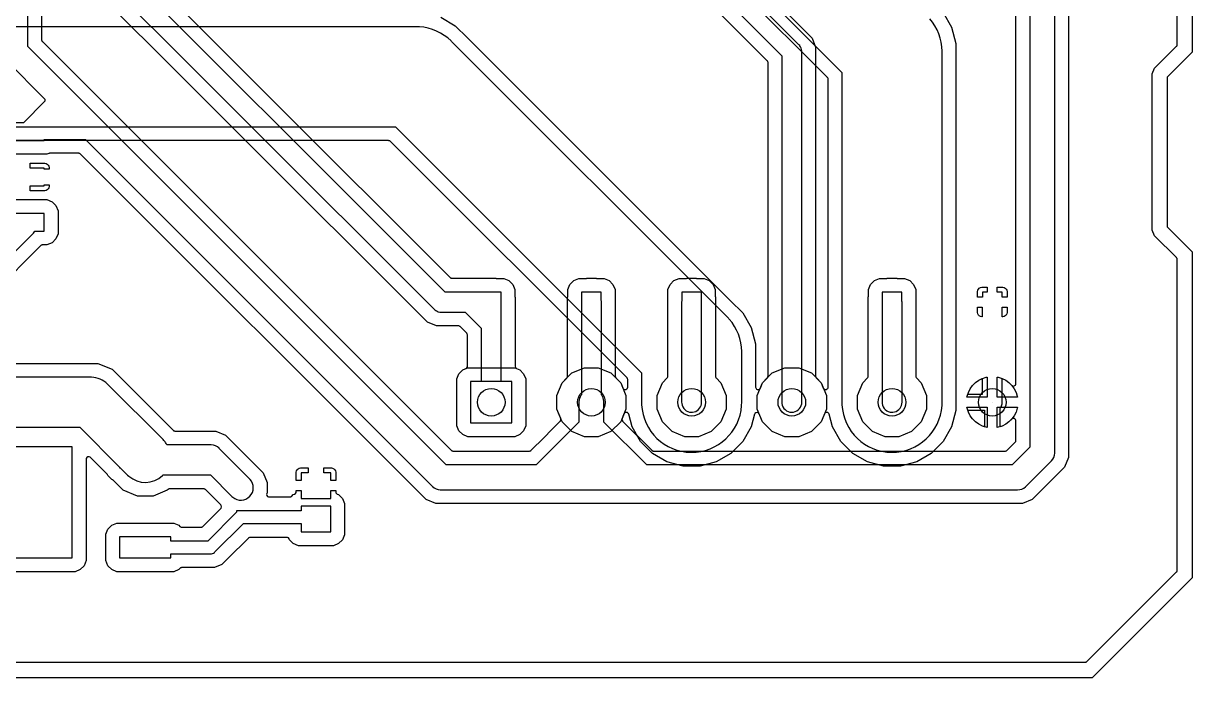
# Model space of a CAD drawing. Header units: millimetres. Extents: x 0 to 160, y -1 to 70.
# Drawn here: x 100.7 to 160, y -1.3 to 31.9 of the extents above; entities that cross this region are included whole.
import ezdxf

# ---------------------------------------------------------------- set-up
doc = ezdxf.new("R2010")
doc.units = ezdxf.units.MM

msp = doc.modelspace()

# ---------------------------------------------------------------- linework, layer by layer
at = {"layer": '16_copper'}
for points in [[(91.246, -0.494), (154.566, -0.494), (154.571, -0.493), (154.577, -0.493, 0.111436), (154.63, -0.476), (154.636, -0.472), (154.644, -0.467), (154.651, -0.461), (154.656, -0.457), (159.207, 4.094), (159.21, 4.099), (159.214, 4.102, 0.11143), (159.24, 4.152), (159.241, 4.159), (159.243, 4.169), (159.243, 4.178), (159.244, 4.184), (159.244, 19.946), (159.243, 19.951), (159.243, 19.957, 0.111436), (159.226, 20.01), (159.222, 20.016), (159.217, 20.024), (159.211, 20.031), (159.207, 20.036), (158.092, 21.15), (157.974, 21.436), (157.974, 29.364), (158.092, 29.65), (158.328, 29.886), (158.328, 29.886), (159.207, 30.764), (159.21, 30.769), (159.214, 30.772, 0.11143), (159.24, 30.822), (159.241, 30.829), (159.243, 30.839), (159.243, 30.848), (159.244, 30.854), (159.244, 37.726)], [(137.378, 34.29), (142.24, 29.428), (142.24, 12.7), (142.243, 12.574, 0.943796), (147.314, 12.532), (147.32, 12.7), (147.32, 30.48), (147.319, 30.512, 0.178596), (146.691, 32.154)], [(121.901, 32.229), (122.639, 31.803), (123.254, 31.188), (123.254, 31.188), (136.598, 17.844), (136.598, 17.844), (137.213, 17.229), (137.639, 16.491), (137.86, 15.667), (137.86, 13.469), (137.86, 13.466), (137.86, 13.463, 0.699475), (138.088, 13.393), (138.092, 13.4), (138.1, 13.411), (138.102, 13.416), (138.104, 13.421), (138.216, 13.691), (138.709, 14.184), (139.352, 14.45), (140.048, 14.45), (140.691, 14.184), (141.184, 13.691), (141.296, 13.421), (141.297, 13.418), (141.298, 13.415, 0.699462), (141.536, 13.437), (141.537, 13.445), (141.54, 13.458), (141.539, 13.464), (141.54, 13.469), (141.54, 29.085), (141.539, 29.091), (141.54, 29.096, 0.111436), (141.523, 29.149), (141.518, 29.155), (141.513, 29.164), (141.507, 29.17), (141.503, 29.175), (137.125, 33.553)], [(147.373, 32.469), (147.799, 31.731), (148.02, 30.907), (148.02, 12.273), (147.799, 11.449), (147.373, 10.711), (146.769, 10.107), (146.031, 9.681), (145.207, 9.46), (144.353, 9.46), (143.529, 9.681), (142.791, 10.107), (142.187, 10.711), (141.761, 11.449), (141.589, 12.092), (141.588, 12.092), (141.588, 12.093, 0.619843), (141.365, 12.136), (141.362, 12.131), (141.351, 12.113), (141.35, 12.11), (141.349, 12.107), (141.184, 11.709), (140.691, 11.216), (140.048, 10.95), (139.352, 10.95), (138.709, 11.216), (138.216, 11.709), (138.051, 12.107), (138.051, 12.108), (138.051, 12.109, 0.619837), (137.824, 12.122), (137.822, 12.117), (137.813, 12.097), (137.812, 12.094), (137.811, 12.092), (137.639, 11.449), (137.213, 10.711), (136.609, 10.107), (135.871, 9.681), (135.047, 9.46), (134.193, 9.46), (133.369, 9.681), (132.631, 10.107), (132.027, 10.711), (131.601, 11.449), (131.429, 12.092), (131.428, 12.092), (131.428, 12.093, 0.619843), (131.205, 12.136), (131.202, 12.131), (131.191, 12.113), (131.19, 12.11), (131.189, 12.107), (131.024, 11.709), (130.531, 11.216), (129.888, 10.95), (129.192, 10.95), (128.549, 11.216), (128.056, 11.709), (127.79, 12.352), (127.79, 13.048), (128.056, 13.691), (128.549, 14.184), (129.192, 14.45), (129.888, 14.45), (130.531, 14.184), (131.024, 13.691), (131.136, 13.421), (131.137, 13.418), (131.138, 13.415, 0.699462), (131.376, 13.437), (131.377, 13.445), (131.38, 13.458), (131.379, 13.464), (131.38, 13.469), (131.38, 13.845), (131.379, 13.851), (131.38, 13.856, 0.111436), (131.363, 13.909), (131.358, 13.915), (131.353, 13.924), (131.347, 13.93), (131.343, 13.935), (119.345, 25.933), (119.341, 25.936), (119.337, 25.94, 0.11143), (119.288, 25.966), (119.28, 25.967), (119.27, 25.969), (119.262, 25.969), (119.255, 25.97), (77.078, 25.97)], [(77.47, 26.67), (119.598, 26.67), (132.08, 14.188), (132.08, 12.7), (132.083, 12.574, 0.943796), (137.154, 12.532), (137.16, 12.7), (137.16, 15.24), (137.159, 15.272, 0.178596), (136.531, 16.914), (136.514, 16.931), (136.489, 16.96), (136.434, 17.017), (136.416, 17.036), (122.446, 31.006), (122.423, 31.028, 0.178595), (120.818, 31.744), (120.794, 31.745), (120.755, 31.748), (120.676, 31.749), (120.65, 31.75), (92.71, 31.75)]]:
    msp.add_lwpolyline(points, format="xyb", dxfattribs=at)
for points in [[(123.271, 10.95), (123.013, 11.057), (122.817, 11.253), (122.71, 11.511), (122.71, 13.889), (122.817, 14.147), (123.013, 14.343), (123.271, 14.45), (125.649, 14.45), (125.907, 14.343), (126.103, 14.147), (126.21, 13.889), (126.21, 11.511), (126.103, 11.253), (125.907, 11.057), (125.649, 10.95)], [(125.51, 13.75), (123.41, 13.75), (123.41, 11.65), (125.51, 11.65)], [(148.58, 12.954), (148.588, 13.005), (148.652, 13.201), (148.745, 13.383), (148.865, 13.549), (149.011, 13.695), (149.177, 13.815), (149.359, 13.908), (149.555, 13.972), (149.606, 13.98), (149.606, 12.954)], [(150.114, 12.954), (150.114, 13.98), (150.165, 13.972), (150.361, 13.908), (150.543, 13.815), (150.709, 13.695), (150.855, 13.549), (150.975, 13.383), (151.068, 13.201), (151.132, 13.005), (151.14, 12.954)], [(149.86, 12.7), (149.86, 12.7), (149.86, 12.7), (149.86, 12.7)], [(149.555, 11.428), (149.359, 11.492), (149.177, 11.585), (149.011, 11.705), (148.865, 11.851), (148.745, 12.017), (148.652, 12.199), (148.588, 12.395), (148.58, 12.446), (149.606, 12.446), (149.606, 11.42)], [(150.114, 12.446), (151.14, 12.446), (151.132, 12.395), (151.068, 12.199), (150.975, 12.017), (150.855, 11.851), (150.709, 11.705), (150.543, 11.585), (150.361, 11.492), (150.165, 11.428), (150.114, 11.42)]]:
    msp.add_lwpolyline(points, close=True, dxfattribs=at)
at = {"layer": '1_copper'}
for points in [[(153.735, 48.526), (153.735, 9.894), (153.532, 9.404), (151.886, 7.758), (151.396, 7.555), (121.654, 7.555), (121.164, 7.758), (103.629, 25.293), (103.625, 25.296), (103.621, 25.3, 0.11143), (103.572, 25.326), (103.564, 25.327), (103.555, 25.329), (103.546, 25.329), (103.539, 25.33), (102.078, 25.33), (102.069, 25.329), (102.061, 25.329), (102.056, 25.328), (102.05, 25.327), (102.037, 25.322), (102.029, 25.32), (101.934, 25.281), (99.796, 25.281)], [(99.935, 25.981), (101.795, 25.981), (101.795, 26.03), (103.882, 26.03), (121.471, 8.441), (121.477, 8.436), (121.482, 8.43, 0.1754), (121.878, 8.256), (121.92, 8.255), (151.13, 8.255), (151.138, 8.255), (151.146, 8.255, 0.1754), (151.549, 8.412), (151.579, 8.441), (152.849, 9.711), (152.854, 9.717), (152.86, 9.722, 0.1754), (153.034, 10.118), (153.035, 10.16), (153.035, 48.26)], [(151.765, 47.997), (151.765, 10.423), (150.867, 9.525), (132.343, 9.525), (130.175, 11.693), (130.175, 12.7), (130.172, 12.763, 0.124665), (130.066, 13.056), (130.048, 13.08), (130.048, 17.78), (130.045, 17.836), (130.04, 17.865), (130.04, 18.28), (129.626, 18.28), (129.605, 18.284, 0.055524), (129.493, 18.286), (129.454, 18.28), (129.04, 18.28), (129.04, 17.867), (129.037, 17.854), (129.032, 17.78), (129.032, 13.08), (129.003, 13.038, 0.124664), (128.906, 12.742), (128.905, 12.7), (128.905, 11.693), (126.737, 9.525), (122.183, 9.525), (100.965, 30.743), (100.965, 34.29)], [(101.665, 34.556), (101.665, 31.086), (101.666, 31.08), (101.665, 31.075, 0.111436), (101.682, 31.021), (101.687, 31.016), (101.692, 31.007), (101.698, 31.001), (101.702, 30.996), (122.436, 10.262), (122.44, 10.259), (122.444, 10.255, 0.11143), (122.493, 10.229), (122.501, 10.228), (122.51, 10.226), (122.519, 10.226), (122.526, 10.225), (126.394, 10.225), (126.4, 10.226), (126.405, 10.225, 0.111436), (126.459, 10.242), (126.464, 10.247), (126.473, 10.252), (126.479, 10.258), (126.484, 10.262), (127.12, 10.898), (127.12, 10.898), (127.532, 11.31), (127.532, 11.31), (127.755, 11.533), (127.755, 11.533), (127.96, 11.738), (127.961, 11.739), (127.963, 11.741), (127.965, 11.744), (127.966, 11.745, 0.0124), (127.97, 11.75), (127.977, 11.76, 0.176794), (127.996, 11.845), (127.994, 11.852), (127.99, 11.868), (127.988, 11.872), (127.987, 11.876), (127.79, 12.352), (127.79, 13.048), (128.056, 13.691), (128.295, 13.93), (128.298, 13.934), (128.302, 13.938, 0.11143), (128.328, 13.987), (128.329, 13.994), (128.331, 14.004), (128.331, 14.013), (128.332, 14.019), (128.332, 18.022), (128.333, 18.025), (128.336, 18.033), (128.336, 18.037), (128.338, 18.043), (128.339, 18.057), (128.34, 18.065), (128.34, 18.419), (128.447, 18.677), (128.643, 18.873), (128.901, 18.98), (129.255, 18.98), (129.264, 18.981), (129.272, 18.981), (129.277, 18.982), (129.283, 18.983), (129.296, 18.988), (129.298, 18.988), (129.782, 18.988), (129.785, 18.987), (129.793, 18.984), (129.797, 18.984), (129.803, 18.982), (129.817, 18.981), (129.825, 18.98), (130.179, 18.98), (130.437, 18.873), (130.633, 18.677), (130.74, 18.419), (130.74, 18.065), (130.741, 18.056), (130.741, 18.048), (130.742, 18.043), (130.743, 18.037), (130.748, 18.024), (130.748, 18.022), (130.748, 14.019), (130.749, 14.014), (130.748, 14.009, 0.111436), (130.765, 13.955), (130.77, 13.95), (130.775, 13.941), (130.781, 13.935), (130.785, 13.93), (131.024, 13.691), (131.29, 13.048), (131.29, 12.352), (131.093, 11.876), (131.092, 11.874), (131.091, 11.872, 0.260203), (131.11, 11.75), (131.111, 11.748), (131.112, 11.748, 0.018975), (131.118, 11.741), (131.12, 11.738), (132.596, 10.262), (132.6, 10.259), (132.604, 10.255, 0.11143), (132.653, 10.229), (132.661, 10.228), (132.67, 10.226), (132.679, 10.226), (132.686, 10.225), (150.524, 10.225), (150.53, 10.226), (150.535, 10.225, 0.111436), (150.589, 10.242), (150.594, 10.247), (150.603, 10.252), (150.609, 10.258), (150.614, 10.262), (151.028, 10.676), (151.031, 10.68), (151.035, 10.684, 0.11143), (151.061, 10.733), (151.062, 10.741), (151.064, 10.75), (151.064, 10.759), (151.065, 10.766), (151.065, 11.754), (151.064, 11.761), (151.064, 11.767, 0.562221), (150.869, 11.86), (150.861, 11.855), (150.854, 11.848), (150.848, 11.844), (150.709, 11.705), (150.543, 11.585), (150.361, 11.492), (150.26, 11.459), (150.26, 12.388), (150.282, 12.417, 0.111391), (150.363, 12.626), (150.368, 12.7), (150.368, 13.905), (150.543, 13.815), (150.709, 13.695), (150.848, 13.556), (150.853, 13.552), (150.858, 13.547, 0.562213), (151.062, 13.62), (151.064, 13.628), (151.064, 13.639), (151.065, 13.646), (151.065, 47.654)], [(130.224, 41.664), (140.724, 31.164), (140.908, 30.72), (140.908, 14.019), (140.909, 14.014), (140.908, 14.009, 0.111436), (140.925, 13.955), (140.93, 13.95), (140.935, 13.941), (140.941, 13.935), (140.945, 13.93), (141.184, 13.691), (141.45, 13.048), (141.45, 12.352), (141.184, 11.709), (140.691, 11.216), (140.048, 10.95), (139.352, 10.95), (138.709, 11.216), (138.216, 11.709), (137.95, 12.352), (137.95, 13.048), (138.216, 13.691), (138.455, 13.93), (138.458, 13.934), (138.462, 13.938, 0.11143), (138.488, 13.987), (138.489, 13.994), (138.491, 14.004), (138.491, 14.013), (138.492, 14.019), (138.492, 29.927), (138.491, 29.932), (138.492, 29.938, 0.111436), (138.475, 29.991), (138.47, 29.997), (138.465, 30.005), (138.459, 30.012), (138.455, 30.017), (129.077, 39.395)], [(129.33, 40.132), (139.192, 30.27), (139.192, 12.7), (139.195, 12.644, 0.878963), (140.203, 12.626), (140.208, 12.7), (140.208, 30.48), (140.207, 30.501), (140.206, 30.523, 0.139564), (140.108, 30.783), (140.104, 30.787), (140.1, 30.794), (140.062, 30.836), (140.06, 30.838), (140.059, 30.839), (129.899, 40.999)], [(91.246, -0.494), (154.566, -0.494), (154.571, -0.493), (154.577, -0.493, 0.111436), (154.63, -0.476), (154.636, -0.472), (154.644, -0.467), (154.651, -0.461), (154.656, -0.457), (159.207, 4.094), (159.21, 4.099), (159.214, 4.102, 0.11143), (159.24, 4.152), (159.241, 4.159), (159.243, 4.169), (159.243, 4.178), (159.244, 4.184), (159.244, 19.946), (159.243, 19.951), (159.243, 19.957, 0.111436), (159.226, 20.01), (159.222, 20.016), (159.217, 20.024), (159.211, 20.031), (159.207, 20.036), (158.092, 21.15), (157.974, 21.436), (157.974, 29.364), (158.092, 29.65), (158.328, 29.886), (158.328, 29.886), (159.207, 30.764), (159.21, 30.769), (159.214, 30.772, 0.11143), (159.24, 30.822), (159.241, 30.829), (159.243, 30.839), (159.243, 30.848), (159.244, 30.854), (159.244, 37.726)], [(104.115, 37.293), (122.383, 19.025), (122.387, 19.022), (122.391, 19.018, 0.11143), (122.441, 18.992), (122.448, 18.991), (122.458, 18.989), (122.467, 18.989), (122.473, 18.988), (124.702, 18.988), (124.705, 18.987), (124.713, 18.984), (124.717, 18.984), (124.723, 18.982), (124.737, 18.981), (124.745, 18.98), (125.099, 18.98), (125.357, 18.873), (125.553, 18.677), (125.66, 18.419), (125.66, 18.065), (125.661, 18.056), (125.661, 18.048), (125.662, 18.043), (125.663, 18.037), (125.668, 18.024), (125.668, 18.022), (125.668, 14.527), (125.668, 14.525), (125.668, 14.523, 0.225672), (125.718, 14.426), (125.725, 14.422), (125.738, 14.413), (125.743, 14.412), (125.746, 14.41), (125.907, 14.343), (126.103, 14.147), (126.21, 13.889), (126.21, 11.511), (126.103, 11.253), (125.907, 11.057), (125.649, 10.95), (123.271, 10.95), (123.013, 11.057), (122.817, 11.253), (122.71, 11.511), (122.71, 13.889), (122.817, 14.147), (123.013, 14.343), (123.174, 14.41), (123.176, 14.411), (123.178, 14.411, 0.225666), (123.248, 14.495), (123.249, 14.503), (123.252, 14.518), (123.252, 14.523), (123.252, 14.527), (123.252, 16.11), (123.251, 16.115), (123.252, 16.121, 0.111436), (123.235, 16.174), (123.23, 16.18), (123.225, 16.188), (123.219, 16.194), (123.215, 16.2), (122.88, 16.535), (122.875, 16.538), (122.872, 16.542, 0.11143), (122.822, 16.568), (122.815, 16.569), (122.805, 16.571), (122.796, 16.571), (122.79, 16.572), (121.68, 16.572), (121.236, 16.756), (101.846, 36.146)], [(102.511, 36.471), (121.561, 17.421), (121.577, 17.407), (121.592, 17.392, 0.139562), (121.846, 17.277), (121.851, 17.277), (121.859, 17.276), (121.915, 17.272), (121.918, 17.272), (121.92, 17.272), (123.132, 17.272), (123.952, 16.452), (123.952, 13.75), (123.41, 13.75), (123.41, 11.65), (125.51, 11.65), (125.51, 13.75), (124.968, 13.75), (124.968, 17.78), (124.967, 17.804), (124.966, 17.827, 0.004431), (124.965, 17.836), (124.961, 17.86), (124.96, 17.866), (124.96, 18.28), (124.547, 18.28), (124.534, 18.283), (124.53, 18.283), (124.525, 18.284), (124.469, 18.288), (124.464, 18.288), (124.46, 18.288), (122.13, 18.288), (103.378, 37.04)], [(99.796, 22.979), (101.934, 22.979), (102.192, 22.872), (102.389, 22.675), (102.495, 22.418), (102.495, 21.242), (102.389, 20.985), (102.192, 20.788), (101.934, 20.681), (101.706, 20.681), (101.7, 20.68), (101.695, 20.681, 0.111436), (101.642, 20.664), (101.636, 20.659), (101.627, 20.654), (101.621, 20.648), (101.616, 20.644), (99.252, 18.28)], [(98.515, 18.533), (101.219, 21.236), (101.256, 21.278, 0.055967), (101.315, 21.373), (101.319, 21.381), (101.795, 21.381), (101.795, 22.279), (99.935, 22.279)], [(96.119, 14.67), (104.518, 14.67), (105.242, 14.37), (108.334, 11.278), (108.338, 11.275), (108.342, 11.271, 0.11143), (108.391, 11.245), (108.399, 11.244), (108.408, 11.242), (108.417, 11.242), (108.424, 11.241), (110.49, 11.241), (110.98, 11.038), (112.892, 9.126), (113.095, 8.636), (113.095, 8.104), (113.081, 8.071, 0.454784), (113.166, 7.899), (113.17, 7.899), (113.175, 7.897), (113.19, 7.896), (113.198, 7.895), (114.252, 7.895), (114.258, 7.896), (114.263, 7.895, 0.111436), (114.317, 7.912), (114.322, 7.917), (114.331, 7.922), (114.337, 7.928), (114.342, 7.932), (114.423, 8.013), (114.488, 8.04, 0.23465), (114.562, 8.125), (114.563, 8.133), (114.566, 8.149), (114.566, 8.153), (114.566, 8.157), (114.566, 8.216), (114.82, 8.216), (114.82, 7.82), (116.32, 7.82), (116.32, 8.216), (116.574, 8.216), (116.574, 8.157, 0.234645), (116.624, 8.056), (116.631, 8.052), (116.644, 8.044), (116.649, 8.042), (116.652, 8.04), (116.717, 8.013), (116.913, 7.817), (117.02, 7.559), (117.02, 5.981), (116.913, 5.723), (116.717, 5.527), (116.459, 5.42), (114.681, 5.42), (114.423, 5.527), (114.227, 5.723), (114.209, 5.767, 0.234642), (114.124, 5.841), (114.116, 5.842), (114.1, 5.845), (114.095, 5.845), (114.091, 5.845), (112.237, 5.845), (112.232, 5.844), (112.226, 5.845, 0.111436), (112.173, 5.828), (112.167, 5.823), (112.159, 5.818), (112.153, 5.812), (112.147, 5.808), (111.111, 4.771), (111.111, 4.771), (110.805, 4.465), (110.428, 4.309), (108.768, 4.309), (108.762, 4.308), (108.757, 4.309, 0.111436), (108.703, 4.292), (108.698, 4.287), (108.689, 4.282), (108.683, 4.276), (108.678, 4.272), (108.617, 4.211), (108.359, 4.104), (105.481, 4.104), (105.223, 4.211), (105.027, 4.407), (104.92, 4.665), (104.92, 6.003), (105.027, 6.261), (105.223, 6.457), (105.481, 6.564), (108.359, 6.564), (108.617, 6.457), (108.678, 6.396), (108.682, 6.393), (108.686, 6.389, 0.11143), (108.735, 6.363), (108.743, 6.362), (108.752, 6.36), (108.761, 6.36), (108.768, 6.359), (109.747, 6.359), (109.752, 6.36), (109.758, 6.359, 0.111436), (109.811, 6.376), (109.817, 6.381), (109.825, 6.386), (109.831, 6.392), (109.837, 6.396), (110.751, 7.311), (110.76, 7.321), (110.768, 7.331, 0.284788), (110.771, 7.465), (110.771, 7.466), (110.77, 7.467), (110.753, 7.489), (110.752, 7.49), (110.751, 7.491), (109.968, 8.274), (109.964, 8.277), (109.96, 8.281, 0.11143), (109.911, 8.307), (109.903, 8.308), (109.894, 8.31), (109.885, 8.31), (109.878, 8.311), (108.164, 8.311), (108.158, 8.31), (108.153, 8.311, 0.111436), (108.099, 8.294), (108.094, 8.289), (108.085, 8.284), (108.079, 8.278), (108.074, 8.274), (108.036, 8.236), (107.312, 7.936), (106.528, 7.936), (105.804, 8.236), (105.299, 8.741), (105.295, 8.744), (105.292, 8.747), (105.289, 8.749, 0.018168), (105.282, 8.754), (105.277, 8.758), (105.271, 8.761), (105.269, 8.763), (105.265, 8.765), (105.258, 8.768), (105.223, 8.783), (105.027, 8.979), (105.012, 9.014, 0.034148), (105.005, 9.03), (105.002, 9.033), (104.999, 9.039), (104.99, 9.049), (104.985, 9.055), (104.137, 9.903), (104.132, 9.907), (104.127, 9.912, 0.562197), (103.923, 9.839), (103.921, 9.831), (103.921, 9.821), (103.92, 9.813), (103.92, 4.665), (103.813, 4.407), (103.617, 4.211), (103.359, 4.104), (97.381, 4.104)], [(95.25, 11.43), (103.6, 11.43), (105.62, 9.41), (105.62, 9.376), (105.654, 9.376), (106.022, 9.008), (106.087, 8.947, 0.385926), (107.793, 8.984), (107.82, 9.011), (110.221, 9.011), (111.311, 7.921), (111.358, 7.879, 0.920724), (112.238, 8.789), (112.209, 8.819), (110.673, 10.355), (110.667, 10.36), (110.662, 10.366, 0.1754), (110.266, 10.54), (110.224, 10.541), (108.02, 10.541), (107.975, 10.613, 0.035092), (107.866, 10.754), (107.818, 10.804), (105.024, 13.598), (105.011, 13.611), (104.998, 13.624, 0.177209), (104.196, 13.968), (104.16, 13.969), (104.143, 13.97), (104.136, 13.97), (104.126, 13.97), (95.776, 13.97)]]:
    msp.add_lwpolyline(points, format="xyb", dxfattribs=at)
msp.add_lwpolyline([(99.881, 30.031), (101.835, 28.077), (101.835, 27.966), (100.748, 26.879), (99.935, 26.879)], dxfattribs=at)
for points in [[(101.795, 24.53), (101.795, 24.579), (101.089, 24.579), (101.089, 24.833), (101.829, 24.833), (101.893, 24.816), (101.951, 24.782), (101.998, 24.735), (102.032, 24.677), (102.049, 24.612), (102.049, 24.53)], [(101.089, 23.427), (101.089, 23.681), (101.795, 23.681), (101.795, 23.73), (102.049, 23.73), (102.049, 23.648), (102.032, 23.583), (101.998, 23.525), (101.951, 23.478), (101.893, 23.444), (101.829, 23.427)], [(149.106, 18.03), (149.106, 18.313), (149.123, 18.378), (149.157, 18.436), (149.204, 18.483), (149.262, 18.517), (149.327, 18.534), (149.61, 18.534), (149.61, 18.28), (149.36, 18.28), (149.36, 18.03)], [(150.36, 18.03), (150.36, 18.28), (150.11, 18.28), (150.11, 18.534), (150.393, 18.534), (150.458, 18.517), (150.516, 18.483), (150.563, 18.436), (150.597, 18.378), (150.614, 18.313), (150.614, 18.03)], [(149.327, 17.026), (149.262, 17.043), (149.204, 17.077), (149.157, 17.124), (149.123, 17.182), (149.106, 17.247), (149.106, 17.53), (149.352, 17.53), (149.352, 17.026)], [(150.368, 17.026), (150.368, 17.53), (150.614, 17.53), (150.614, 17.247), (150.597, 17.182), (150.563, 17.124), (150.516, 17.077), (150.458, 17.043), (150.393, 17.026)], [(148.619, 13.1), (148.652, 13.201), (148.745, 13.383), (148.865, 13.549), (149.011, 13.695), (149.177, 13.815), (149.352, 13.905), (149.352, 13.1)], [(149.359, 11.492), (149.177, 11.585), (149.011, 11.705), (148.865, 11.851), (148.745, 12.017), (148.652, 12.199), (148.619, 12.3), (149.46, 12.3), (149.46, 11.459)], [(114.566, 8.724), (114.566, 9.153), (114.583, 9.218), (114.617, 9.276), (114.664, 9.323), (114.722, 9.357), (114.787, 9.374), (115.17, 9.374), (115.17, 9.12), (114.82, 9.12), (114.82, 8.724)], [(116.32, 8.724), (116.32, 9.12), (115.97, 9.12), (115.97, 9.374), (116.353, 9.374), (116.418, 9.357), (116.476, 9.323), (116.523, 9.276), (116.557, 9.218), (116.574, 9.153), (116.574, 8.724)]]:
    msp.add_lwpolyline(points, close=True, dxfattribs=at)
for points in [[(134.272, 10.95), (133.629, 11.216), (133.136, 11.709), (132.87, 12.352), (132.87, 13.048), (133.136, 13.691), (133.375, 13.93), (133.378, 13.934), (133.382, 13.938, 0.11143), (133.408, 13.987), (133.409, 13.994), (133.411, 14.004), (133.411, 14.013), (133.412, 14.019), (133.412, 18.022), (133.413, 18.025), (133.416, 18.033), (133.416, 18.037), (133.418, 18.043), (133.419, 18.057), (133.42, 18.065), (133.42, 18.419), (133.527, 18.677), (133.723, 18.873), (133.981, 18.98), (134.335, 18.98), (134.344, 18.981), (134.352, 18.981), (134.357, 18.982), (134.363, 18.983), (134.376, 18.988), (134.378, 18.988), (134.862, 18.988), (134.865, 18.987), (134.873, 18.984), (134.877, 18.984), (134.883, 18.982), (134.897, 18.981), (134.905, 18.98), (135.259, 18.98), (135.517, 18.873), (135.713, 18.677), (135.82, 18.419), (135.82, 18.065), (135.821, 18.056), (135.821, 18.048), (135.822, 18.043), (135.823, 18.037), (135.828, 18.024), (135.828, 18.022), (135.828, 14.019), (135.829, 14.014), (135.828, 14.009, 0.111436), (135.845, 13.955), (135.85, 13.95), (135.855, 13.941), (135.861, 13.935), (135.865, 13.93), (136.104, 13.691), (136.37, 13.048), (136.37, 12.352), (136.104, 11.709), (135.611, 11.216), (134.968, 10.95)], [(144.432, 10.95), (143.789, 11.216), (143.296, 11.709), (143.03, 12.352), (143.03, 13.048), (143.296, 13.691), (143.535, 13.93), (143.538, 13.934), (143.542, 13.938, 0.11143), (143.568, 13.987), (143.569, 13.994), (143.571, 14.004), (143.571, 14.013), (143.572, 14.019), (143.572, 18.022), (143.573, 18.025), (143.576, 18.033), (143.576, 18.037), (143.578, 18.043), (143.579, 18.057), (143.58, 18.065), (143.58, 18.419), (143.687, 18.677), (143.883, 18.873), (144.141, 18.98), (144.495, 18.98), (144.504, 18.981), (144.512, 18.981), (144.517, 18.982), (144.523, 18.983), (144.536, 18.988), (144.538, 18.988), (145.022, 18.988), (145.025, 18.987), (145.033, 18.984), (145.037, 18.984), (145.043, 18.982), (145.057, 18.981), (145.065, 18.98), (145.419, 18.98), (145.677, 18.873), (145.873, 18.677), (145.98, 18.419), (145.98, 18.065), (145.981, 18.056), (145.981, 18.048), (145.982, 18.043), (145.983, 18.037), (145.988, 18.024), (145.988, 18.022), (145.988, 14.019), (145.989, 14.014), (145.988, 14.009, 0.111436), (146.005, 13.955), (146.01, 13.95), (146.015, 13.941), (146.021, 13.935), (146.025, 13.93), (146.264, 13.691), (146.53, 13.048), (146.53, 12.352), (146.264, 11.709), (145.771, 11.216), (145.128, 10.95)], [(134.667, 12.194, 0.345658), (135.123, 12.626), (135.128, 12.7), (135.128, 17.78), (135.125, 17.836), (135.12, 17.865), (135.12, 18.28), (134.706, 18.28), (134.685, 18.284, 0.055524), (134.573, 18.286), (134.534, 18.28), (134.12, 18.28), (134.12, 17.867), (134.117, 17.854), (134.112, 17.78), (134.112, 12.7), (134.115, 12.644, 0.377014), (134.611, 12.192)], [(144.827, 12.194, 0.345658), (145.283, 12.626), (145.288, 12.7), (145.288, 17.78), (145.285, 17.836), (145.28, 17.865), (145.28, 18.28), (144.866, 18.28), (144.845, 18.284, 0.055524), (144.733, 18.286), (144.694, 18.28), (144.28, 18.28), (144.28, 17.867), (144.277, 17.854), (144.272, 17.78), (144.272, 12.7), (144.275, 12.644, 0.377014), (144.771, 12.192)], [(103.22, 10.436), (97.52, 10.436), (97.52, 10.16), (93.172, 10.16), (90.316, 13.016), (90.225, 13.103, 0.943796), (86.609, 9.546), (86.724, 9.424), (90.324, 5.824), (90.347, 5.802, 0.178595), (91.952, 5.086), (91.976, 5.085), (92.015, 5.082), (92.094, 5.081), (92.12, 5.08), (97.52, 5.08), (97.52, 4.804), (103.22, 4.804)], [(108.22, 5.009), (110.224, 5.009), (110.224, 5.009), (110.225, 5.009, 0.175137), (110.432, 5.084), (110.454, 5.104), (111.895, 6.545), (114.82, 6.545), (114.82, 6.12), (116.32, 6.12), (116.32, 7.42), (114.82, 7.42), (114.82, 7.195), (111.76, 7.195), (111.76, 7.195), (111.759, 7.195, 0.034692), (111.715, 7.192), (111.706, 7.19), (111.55, 7.19), (111.55, 7.118), (111.53, 7.1), (110.089, 5.659), (108.22, 5.659), (108.22, 5.864), (105.62, 5.864), (105.62, 4.804), (108.22, 4.804)]]:
    msp.add_lwpolyline(points, format="xyb", close=True, dxfattribs=at)
at = {"layer": 'drills_PTH'}
for centre in [(124.46, 12.7), (129.54, 12.7), (134.62, 12.7), (139.7, 12.7), (144.78, 12.7), (149.86, 12.7)]:
    msp.add_circle(centre, 0.7, dxfattribs=at)
at = {"layer": 'outline'}
msp.add_lwpolyline([(55.88, -1.27), (154.94, -1.27), (160.02, 3.81), (160.02, 20.32), (158.75, 21.59), (158.75, 29.21), (160.02, 30.48), (160.02, 38.1), (158.75, 39.37), (158.75, 46.99), (160.02, 48.26), (160.02, 64.77), (154.94, 69.85), (152.4, 69.85), (149.86, 67.31), (147.32, 67.31), (144.78, 69.85), (15.24, 69.85)], dxfattribs=at)

doc.saveas('drawing.dxf')
